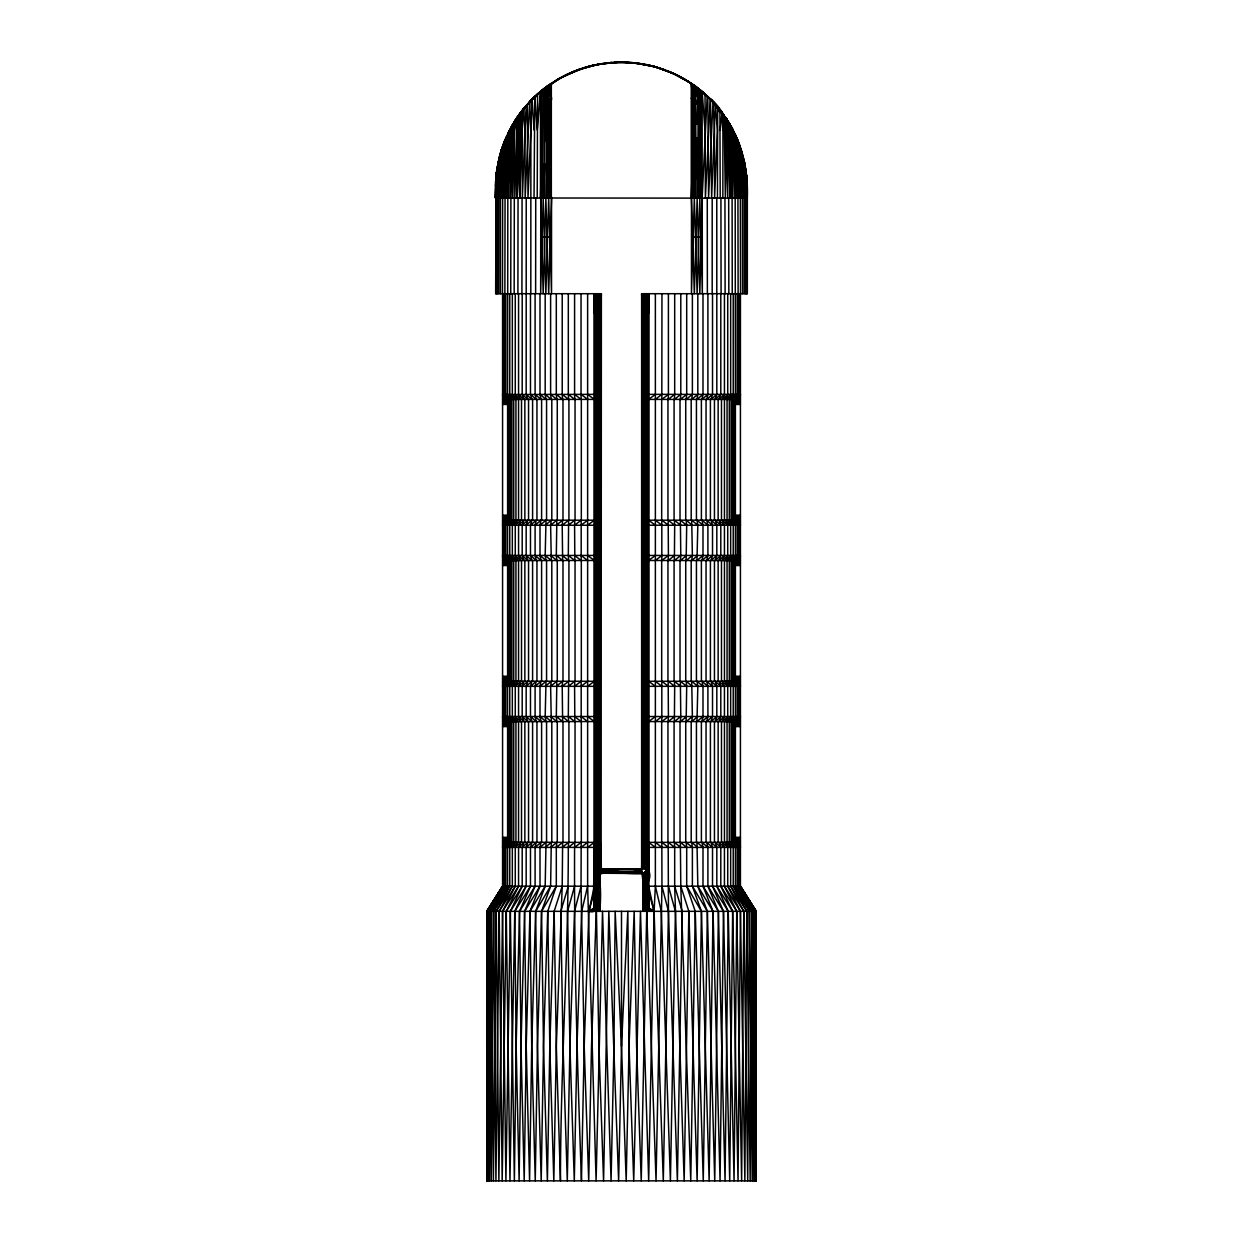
<?xml version="1.0" encoding="UTF-8"?>
<svg xmlns="http://www.w3.org/2000/svg" width="1243" height="1243" viewBox="0 0 1243 1243"><rect width="100%" height="100%" fill="white"/><g stroke="black" fill="none" stroke-linecap="round" stroke-linejoin="round"><path stroke-width="1.5" d="M486.821 1180.85L487.07 911.337L502.576 886.383L486.759 911.337L486.743 1046.093L486.868 911.337L502.576 886.197L594.325 886.197L588.918 911.337L584.194 1046.093L581.444 1180.85C577.544 1069.741 574.002 958.586 574.592 847.4L574.825 842.366L568.315 847.4C568.237 958.586 560.531 1069.633 560.453 1180.85L556.32 1046.093L554.145 911.337L562.209 886.197L562.628 842.366L556.305 847.4L556.305 886.197L547.743 911.337L543.517 1046.093L541.202 1180.85L537.473 1046.093L535.624 911.337L545.18 886.197L546.019 842.366L540.006 847.4L540.006 886.197L529.969 911.337L526.209 1046.093L524.204 1180.85L521.019 1046.093L519.512 911.337L530.481 886.197L530.481 847.4L531.88 842.366L526.177 847.4L526.177 886.197L514.757 911.337L509.956 1180.85L506.258 911.337L518.564 886.197L518.564 847.4L520.677 842.366L515.27 847.4L515.27 886.197L502.545 911.337L498.863 1180.85L496.221 911.337L509.77 886.197L509.77 847.4L512.769 842.366L507.595 847.4L507.595 886.197L493.657 911.337L491.249 1180.85L489.695 911.337L504.394 886.197L504.394 847.4L508.449 842.366L503.384 847.4L503.384 886.197L488.344 911.337L487.147 1180.85L486.759 911.337L502.576 886.197M486.774 1180.85L487.396 911.337L502.778 886.197L486.868 911.337L486.774 1180.85L756.226 1180.85L756.241 911.337L740.424 886.197L648.675 886.197L654.082 911.337L663.296 1180.85L668.454 911.337L668.175 842.366L674.685 847.4L674.685 886.197L684.163 1180.85L688.855 911.337L680.791 886.197L680.372 842.366L686.695 847.4L686.695 886.197L695.257 911.337L703.258 1180.85L707.376 911.337L697.82 886.197L696.981 842.366L702.994 847.4L702.994 886.197L713.031 911.337L720.054 1180.85L723.488 911.337L712.519 886.197L712.519 847.4L711.12 842.366L716.823 847.4L716.823 886.197L728.243 911.337L734.054 1180.85L736.742 911.337L724.436 886.197L724.436 847.4L722.323 842.366L727.73 847.4L727.73 886.197L740.455 911.337L744.868 1180.85L746.779 911.337L733.23 886.197L733.23 847.4L730.231 842.366L735.405 847.4L735.405 886.197L749.343 911.337L752.217 1180.85L753.305 911.337L738.606 886.197L738.606 847.4L734.551 842.366L739.616 847.4L739.616 886.197L754.656 911.337L755.853 1180.85L756.241 911.337L740.424 886.383L755.93 911.337L756.179 1180.85L756.132 911.337L740.424 886.197M537.023 96.752L536.386 95.121L538.809 92.961L529.611 101.786L525.152 197.963L524.919 107.069L540.161 91.811L557.066 79.785L574.887 71.022L593.222 65.32L611.074 62.57L632.516 62.647L653.057 66.221L671.298 72.514L687.876 81.215L702.777 92.091M537.209 197.963L537.566 94.08L540.456 91.547L541.451 96.099L541.87 197.963L543.082 163.998L543.005 89.48L539.819 92.091L558.604 78.884L577.669 69.965L596.562 64.605L618.113 62.197L638.11 63.284L658.93 67.914L677.808 75.559L684.582 79.226L671.888 72.762L691.683 83.669L711.058 99.782M550.198 174.843L550.229 99.16L551.333 98.29L546.159 102.579L550.229 99.16L549.111 100.062L549.064 176.77M594.325 869.898L594.34 881.738L594.34 843.375L600.757 843.375L601.363 868.95L600.447 869.618L641.637 869.976C632.376 873.969 613.358 869.929 601.363 871.902C594.449 875.538 591.792 866.806 601.363 868.95L641.637 868.95C652.28 865.035 652.249 884.037 643.252 884.363L643.284 911.337M744.215 160.984L738.932 143.287L730.402 125.294C743.283 147.187 748.255 173.072 747.338 198.165L747.338 293.705L641.637 293.705L642.243 313.034L648.66 313.034L648.675 293.705L648.675 907.81L646.733 911.337L641.233 1180.85L636.587 1046.093L634.179 911.337L629.051 1046.093L626.192 1180.85L621.5 1046.093L615.161 911.337L613.949 1046.093L611.074 1180.85L602.529 911.337L596.096 1180.85L587.628 886.197L587.628 293.705M655.372 293.705L655.372 886.197L654.082 911.337L648.551 908.835L648.66 894.323L648.644 908.322L654.082 911.337L648.675 1180.85L640.471 911.337L633.728 1180.85L629.051 1046.093L627.839 911.337L621.5 1046.093L618.626 1180.85L608.821 911.337L603.57 1180.85L598.924 1046.093L595.708 872.804L595.459 910.653L596.267 911.337L591.513 1046.093L588.716 1180.85L584.194 1046.093L581.04 886.197L581.18 842.366L574.592 847.4M694.604 165.894L694.573 100.978L691.263 98.29M698.395 105.841L698.395 94.313M720.21 197.963L719.899 109.804L713.264 102.097M722.851 197.963L722.929 130.049L722.043 112.6L719.821 109.695M747.338 198.165L495.46 197.963L495.973 176.584L499.08 158.032L495.6 181.944M645.381 911.337L644.775 874.14L642.647 874.062L646.484 871.312L647.743 871.996L643.765 874.342L643.252 884.363L642.056 873.549L601.13 873.207L601.363 293.705L495.662 293.705L496.097 175.403L501.55 149.315L512.644 124.518L503.757 143.038L497.961 163.019M496.423 293.705L496.92 168.97L497.402 197.963L498.086 162.491L498.257 197.963L498.8 159.228L499.266 197.963L499.608 155.981L501.504 149.486L501.737 197.963L502.576 146.254L506.398 136.683L506.522 197.963L505.031 139.853L504.782 197.963L503.757 143.038L503.182 197.963L502.576 146.254M500.509 152.734L500.401 293.705M514.711 121.099L512.551 197.963L512.784 124.316L521.392 111.482L531.165 100.17M546.454 197.963L547.122 86.342L562.566 76.693L548.194 85.565L535.096 96.317M596.065 897.866L595.832 911.01L588.918 911.337L594.449 908.835L594.34 895.053C590.813 901.144 600.493 914.304 588.918 911.337L594.325 891.355M599.716 911.337C603.989 867.645 590.192 848.565 594.449 908.835M601.363 868.95L641.637 868.95L642.243 843.375L648.66 843.375L648.582 869.727L648.582 293.705L648.66 313.034M697.711 197.963L698.255 88.424L684.007 78.884M697.929 176.615L698.613 197.963L699.576 105.453L697.23 103.278L701.456 107.271L701.627 111.078M701.036 105.919L701.068 94.484M710.312 99.036L705.387 197.963L705.03 94.08L699.25 89.201L699.856 89.698M730.931 126.211L731.847 127.858L726.487 118.908C688.855 76.103 731.816 113.874 727.963 130.049L727.761 197.963L725.508 130.049L724.11 115.459L721.593 111.979M736.198 136.683L737.565 139.853L736.074 197.963L736.198 136.683L726.487 118.908L731.443 127.143M746.577 293.705L746.499 175.403L741.869 151.941M747.152 198.165L745.676 168.97L738.839 143.038L737.814 197.963L737.565 139.853L741.947 152.205M755.122 1109.626L755.604 911.337L740.222 886.197L740.222 847.4L735.188 842.366L739.616 847.4M601.363 293.705L600.757 313.034L594.34 313.034L594.418 293.705L594.418 869.727L594.34 843.375M729.563 123.849L730.045 197.963L727.963 130.049L726.098 118.365L715.362 104.396L705.34 94.328M725.632 117.634L731.552 127.345L732.189 197.963L732.469 130.049L727.854 121.037L735.545 135.238M740.222 886.197L756.132 911.337L755.697 1180.85L755.93 911.337L740.424 886.958L748.302 899.948M495.817 178.604L495.46 197.963L495.973 176.584M648.675 891.355L654.082 911.337L648.395 909.332L648.66 843.375M755.122 924.808L755.2 911.337L755.418 1046.093M598.644 911.337L598.225 874.14L599.095 873.223L601.363 871.902L634.862 872.337L641.637 872.741L643.765 874.342L647.292 872.804L648.597 870.675L648.66 880.246M648.442 843.375L648.256 869.572L648.256 293.705L648.442 313.034M705.092 94.095L699.591 89.48L699.25 197.963L697.805 163.998M530.808 293.705L530.885 130.049L529.611 101.786L519.263 114.34L509.412 130.422L510.407 197.963L511.044 127.345L514.307 121.736M524.919 107.069L522.697 109.804L519.76 197.963L520.553 112.6L514.602 121.317M548.349 163.998L549.701 197.963L550.167 96.099L548.52 85.332L548.07 197.963L546.547 163.998M594.558 313.034L594.744 293.705L594.744 869.572L594.558 843.375M595.754 900.616L595.832 893.468L599.095 892.458L595.987 909.441M597.619 911.337L597.277 871.079L618.113 871.452M648.023 843.375L647.743 869.416L647.743 293.705L648.023 313.034M495.537 197.963L495.646 181.136M496.47 172.031L496.159 197.963L496.097 175.403M594.977 313.034L595.257 293.705L595.257 869.416L594.977 843.375M596.687 911.337L596.858 898.363L597.137 911.337L597.759 898.767L598.116 911.337L598.722 899.031L599.173 911.337L599.747 899.171L600.26 911.337L600.26 874.419L601.255 873.487C617.476 871.794 635.732 874.932 647.292 872.804L647.541 910.653L654.082 911.337L648.675 907.81L648.66 894.323M697.385 104.443L697.494 95.26M696.748 87.29L698.255 88.439L699.514 96.099L700.897 90.521L701.145 96.099L700.726 197.963L699.514 163.998M647.401 843.375L647.028 869.292L647.028 293.705L647.401 313.034M668.408 847.4L661.82 842.366L661.96 886.197L656.04 1180.85L646.733 911.337L647.292 872.804L645.226 871.731L644.325 872.602L648.597 870.675M517.228 197.963L518.486 115.459L522.697 109.804L524.919 130.049L522.386 197.963L522.091 130.049L520.553 112.6L517.228 197.963L516.498 118.365L518.486 115.459L519.76 197.963M595.599 313.034L595.972 293.705L595.972 869.292L595.599 843.375M695.257 911.337L690.751 1180.85L680.791 886.197M732.515 129.117L733.37 130.764L732.919 130.033M732.189 197.963L733.184 130.422L732.376 128.852M646.624 843.375L646.158 869.168L646.158 293.705L646.624 313.034M646.935 897.12L647.168 911.01L654.082 911.337L647.883 910.249L648.318 871.436L648.473 881.023M694.573 100.978L695.117 164.977M743.096 156.338L743.33 197.963L743.796 159.228L744.339 197.963L744.51 162.491L745.194 197.963L745.676 168.97L746.437 197.963M497.402 197.963L498.086 162.491M596.376 313.034L596.842 293.705L596.842 869.168L596.376 843.375M699.825 106.339L700.027 95.385M738.839 143.038L739.414 197.963L740.02 146.254L740.859 197.963L741.092 149.486L742.164 197.963L742.988 155.981M506.522 197.963L507.859 133.545L511.044 127.345L512.069 130.049L512.551 197.963M551.535 197.963L551.535 293.705L548.676 198.165L545.863 293.705L543.175 198.165L540.658 293.705L540.767 197.963M594.34 313.034L594.325 293.705L594.325 907.81L588.918 911.337L594.605 909.332L594.574 870.628L594.527 882.499M594.34 895.053L594.356 908.322L588.918 911.337L595.117 910.249L595.397 897.26L595.832 911.01M597.324 313.034L597.836 293.705L597.836 869.075L597.324 843.375M645.676 843.375L645.164 869.075L645.164 293.705L645.676 313.034M692.413 197.963L692.662 84.338L675.648 74.487L658.448 67.759M534.039 197.963L534.785 96.628L540.456 91.547L540.456 197.963L541.451 163.998M594.869 883.245L595.117 872.151L595.397 883.928M618.113 870.473L601.363 870.97C596.081 869.758 594.263 873.829 600.26 874.419L599.747 885.839M598.38 313.034L598.955 293.705L598.955 869.012L598.38 843.375M644.62 843.375L644.045 869.012L644.045 293.705L644.62 313.034M495.475 185.704L495.491 184.896M510.407 197.963L512.504 124.735M643.454 843.375L642.864 868.966L642.864 293.705L643.454 313.034M702.233 197.963L702.342 293.705L699.825 198.165L697.137 293.705L694.324 198.165L691.465 293.705L691.465 197.963M702.342 198.165L699.825 293.705L697.137 198.165L694.324 293.705L691.465 198.165M732.842 129.909L733.37 130.764L732.22 128.542M551.535 198.165L548.676 293.705L545.863 198.165L543.175 293.705L540.658 198.165M574.592 555.45L581.18 560.484L581.18 520.211L574.592 525.245L574.825 560.484L568.315 555.45L568.626 520.211L562.209 525.245L562.628 560.484L556.305 555.45L556.848 520.211L550.618 525.245L551.302 560.484L545.18 555.45L546.019 520.211L540.006 525.245L540.006 555.45L541 560.484L535.096 555.45L535.096 525.245L536.277 520.211L530.481 525.245L530.481 555.45L531.88 560.484L526.177 555.45L526.177 525.245L527.793 520.211L522.2 525.245L522.2 555.45L524.049 560.484L518.564 555.45L518.564 525.245L520.677 520.211L515.27 525.245L515.27 555.45L517.663 560.484L512.334 555.45L512.334 525.245L515.022 520.211L509.77 525.245L509.77 555.45L512.769 560.484L507.595 555.45L507.595 525.245L510.92 520.211L505.792 525.245L505.792 555.45L509.475 560.484L509.444 681.288L505.792 686.322L505.792 716.527L509.475 721.561L509.444 842.366L505.792 847.4L505.792 886.197L491.467 911.337L489.509 1180.85L488.344 911.337L504.394 886.197M574.592 716.527L581.18 721.561L581.18 681.288L574.592 686.322L574.825 721.561L568.315 716.527L568.626 681.288L562.209 686.322L562.628 721.561L556.305 716.527L556.848 681.288L550.618 686.322L551.302 721.561L545.18 716.527L546.019 681.288L540.006 686.322L540.006 716.527L541 721.561L535.096 716.527L535.096 686.322L536.277 681.288L530.481 686.322L530.481 716.527L531.88 721.561L526.177 716.527L526.177 686.322L527.793 681.288L522.2 686.322L522.2 716.527L524.049 721.561L518.564 716.527L518.564 686.322L520.677 681.288L515.27 686.322L515.27 716.527L517.663 721.561L512.334 716.527L512.334 686.322L515.022 681.288L509.77 686.322L509.77 716.527L512.769 721.561L507.595 716.527L507.595 686.322L510.92 681.288L505.792 686.322M647.603 882.452L647.883 872.151L648.131 881.769M661.96 293.705L661.82 399.407L668.408 394.373L668.408 293.705M668.408 525.245L661.82 520.211L661.82 560.484L668.408 555.45L668.175 520.211L674.685 525.245L674.374 560.484L680.791 555.45L680.372 520.211L686.695 525.245L686.152 560.484L692.382 555.45L691.698 520.211L697.82 525.245L696.981 560.484L702.994 555.45L702.994 525.245L702 520.211L707.904 525.245L707.904 555.45L706.723 560.484L712.519 555.45L712.519 525.245L711.12 520.211L716.823 525.245L716.823 555.45L715.207 560.484L720.8 555.45L720.8 525.245L718.951 520.211L724.436 525.245L724.436 555.45L722.323 560.484L727.73 555.45L727.73 525.245L725.337 520.211L730.666 525.245L730.666 555.45L727.978 560.484L733.23 555.45L733.23 525.245L730.231 520.211L735.405 525.245L735.405 555.45L732.08 560.484L737.208 555.45L737.208 525.245L733.525 520.211L733.556 399.407L737.208 394.373L737.208 293.705M668.408 686.322L661.82 681.288L661.82 721.561L668.408 716.527L668.175 681.288L674.685 686.322L674.374 721.561L680.791 716.527L680.372 681.288L686.695 686.322L686.152 721.561L692.382 716.527L691.698 681.288L697.82 686.322L696.981 721.561L702.994 716.527L702.994 686.322L702 681.288L707.904 686.322L707.904 716.527L706.723 721.561L712.519 716.527L712.519 686.322L711.12 681.288L716.823 686.322L716.823 716.527L715.207 721.561L720.8 716.527L720.8 686.322L718.951 681.288L724.436 686.322L724.436 716.527L722.323 721.561L727.73 716.527L727.73 686.322L725.337 681.288L730.666 686.322L730.666 716.527L727.978 721.561L733.23 716.527L733.23 686.322L730.231 681.288L735.405 686.322L735.405 716.527L732.08 721.561L737.208 716.527L737.208 686.322L733.525 681.288L733.556 560.484L737.208 555.45M599.546 313.034L600.136 293.705L600.136 868.966L599.546 843.375M647.168 911.01L647.603 896.514L647.883 910.249M554.145 911.337L549.81 1046.093L547.386 1180.85L543.517 1046.093L541.56 911.337L550.618 886.197L551.302 842.366L545.18 847.4M698.69 106.075L699.063 94.825M596.065 884.534L596.438 870.784L600.447 873.891L598.101 872.027L596.407 872.959M598.722 885.7C595.91 879.034 603.616 873.456 597.526 871.405C596.593 874.901 599.514 873.705 601.363 872.741L618.113 873.145L618.113 869.447L596.966 870.659L596.858 885.047L596.438 873.363L600.26 874.419M697.805 96.099L696.872 87.383L694.076 85.332L694.247 163.998L692.895 197.963L692.429 163.998L691.263 197.963L691.263 83.39L683.619 78.666M539.819 92.091L544.574 88.253L543.082 96.099L541.699 90.521L532.128 99.207L528.011 197.963L527.234 104.396L524.919 130.049M646.313 911.337L646.655 873.021L644.931 872.042L647.448 871.094L642.709 874.233L646.562 873.363L646.935 883.058M586.525 67.044L563.607 76.149L544.341 88.424L544.791 163.998L543.346 197.963L543.082 163.998M546.314 141.702L546.982 101.864L547.992 130.049L547.495 101.429L546.159 102.579M597.759 885.436L598.225 874.14M701.409 106.23L701.642 100.699M701.145 163.998L702.14 197.963L707.189 96.022L710.561 99.3M574.592 525.245L574.825 520.211L568.315 525.245M574.592 686.322L574.825 681.288L568.315 686.322M668.408 394.373L668.175 399.407L674.685 394.373L674.685 293.705M668.408 555.45L668.175 560.484L674.685 555.45M668.408 716.527L668.175 721.561L674.685 716.527M696.049 96.099L696.872 87.383L695.474 86.342L696.049 163.998L694.526 197.963L694.247 163.998M541.699 90.521L541.451 96.099L544.791 96.099L545.724 87.383L541.606 90.615L558.977 78.666L579.409 69.328L601.161 63.766L583.418 67.992L566.606 74.658M596.267 911.337L596.858 898.363M645.241 883.959C645.055 868.841 643.983 873.674 647.929 871.359M696.686 124.393L697.618 103.651L699.529 130.049L701.301 190.195M644.356 911.337L644.775 874.14M726.363 118.722L725.368 197.963L724.11 115.459L723.271 114.263L723.084 115.459L724.11 115.459L722.929 130.049M546.547 96.099L544.791 130.049L545.724 87.383L546.547 96.099L548.349 96.099L547.122 86.342L549.577 84.586L544.341 88.439M562.209 886.197L556.32 1046.093L553.819 1180.85L549.81 1046.093L547.743 911.337M568.315 847.4L568.626 842.366L562.209 847.4M674.685 394.373L674.374 399.407L680.791 394.373L680.791 293.705M691.714 101.942L692.398 107.426L694.045 100.528L693.532 197.963M540.456 91.547L537.271 130.049L534.785 96.628L522.806 109.664L526.768 104.925M551.768 97.979L548.567 100.528L547.992 107.426L547.992 186.636M495.786 178.93L496.035 175.916M562.209 525.245L562.628 520.211L556.305 525.245M562.209 686.322L562.628 681.288L556.305 686.322M699.529 130.049L701.456 107.271L699.576 105.453M680.791 394.373L680.372 399.407L686.695 394.373L686.695 293.705M680.791 555.45L680.372 560.484L686.695 555.45M680.791 716.527L680.372 721.561L686.695 716.527M555.124 80.95L551.333 83.39L550.167 96.099L549.934 84.338M720.21 130.049L722.043 112.6L723.084 115.459M556.305 847.4L556.848 842.366L550.618 847.4M686.695 394.373L686.152 399.407L692.382 394.373L692.382 293.705M518.486 115.459L516.824 130.049L514.835 197.963L514.384 130.049L516.498 118.365L514.198 121.923M703.041 92.308L702.046 91.469L701.145 96.099L694.247 96.099L695.474 86.342M496.361 172.901L497.231 166.919M550.618 525.245L551.302 520.211L545.18 525.245M550.618 686.322L551.302 681.288L545.18 686.322M692.382 394.373L691.698 399.407L697.82 394.373L697.82 293.705M692.382 555.45L691.698 560.484L697.82 555.45M692.382 716.527L691.698 721.561L697.82 716.527M697.82 394.373L696.981 399.407L702.994 394.373L702.994 293.705M497.138 167.51L497.464 165.739M540.006 525.245L541 520.211L535.096 525.245M540.006 686.322L541 681.288L535.096 686.322M540.006 847.4L541 842.366L535.096 847.4L535.096 886.197L524.593 911.337L521.019 1046.093L519.123 1180.85L516.14 1046.093L514.757 911.337L530.481 886.197M702.994 394.373L702 399.407L707.904 394.373L707.904 293.705M702.994 555.45L702 560.484L707.904 555.45M702.994 716.527L702 721.561L707.904 716.527M535.096 847.4L536.277 842.366L530.481 847.4M707.904 394.373L706.723 399.407L712.519 394.373L712.519 293.705M587.628 886.197L581.677 911.337L576.985 1046.093L574.297 1180.85L569.931 1046.093L567.569 911.337L574.592 886.197M498.94 158.56L501.55 149.315M581.04 886.197L574.546 911.337L569.931 1046.093L567.29 1180.85L563.032 1046.093L560.764 911.337L568.315 886.197M530.481 525.245L531.88 520.211L526.177 525.245M530.481 686.322L531.88 681.288L526.177 686.322M712.519 394.373L711.12 399.407L716.823 394.373L716.776 198.165L712.068 197.963M712.519 555.45L711.12 560.484L716.823 555.45M712.519 716.527L711.12 721.561L716.823 716.527M641.932 873.207L644.169 874.124M526.177 847.4L527.793 842.366L522.2 847.4L522.2 886.197L510.345 911.337L505.901 1180.85L502.545 911.337L518.564 886.197M716.823 394.373L715.207 399.407L720.8 394.373L720.8 293.705M727.963 130.049L729.812 124.316L721.204 111.482M596.252 909.534L599.903 898.767M522.2 525.245L524.049 520.211L518.564 525.245M522.2 686.322L524.049 681.288L518.564 686.322M522.2 847.4L524.049 842.366L518.564 847.4M720.8 394.373L718.951 399.407L724.436 394.373L724.436 293.705M720.8 555.45L718.951 560.484L724.436 555.45M720.8 716.527L718.951 721.561L724.436 716.527M504.642 140.785L501.411 149.75L500.432 197.963L499.608 155.981M504.503 141.158L508.356 132.504M724.436 394.373L722.323 399.407L727.73 394.373L727.73 293.705M730.294 130.049L731.552 127.345L729.812 124.316L730.045 197.963L731.552 127.345L733.184 130.422L734.193 197.963L734.737 133.545L736.074 197.963M515.27 525.245L517.663 520.211L512.334 525.245M515.27 686.322L517.663 681.288L512.334 686.322M727.73 394.373L725.337 399.407L730.666 394.373L730.666 293.705M515.27 847.4L517.663 842.366L512.334 847.4L512.334 886.197L499.189 911.337L495.926 1180.85L493.657 911.337L509.77 886.197M727.73 555.45L725.337 560.484L730.666 555.45M727.73 716.527L725.337 721.561L730.666 716.527M508.201 132.799L509.412 130.422L508.403 197.963L507.859 133.545M730.666 394.373L727.978 399.407L733.23 394.373L733.23 293.705M512.334 847.4L515.022 842.366L509.77 847.4M556.305 886.197L541.56 911.337L537.473 1046.093L535.251 1180.85L531.709 1046.093L529.969 911.337L545.18 886.197M535.733 197.963L535.624 293.705M509.77 525.245L512.769 520.211L507.595 525.245M509.77 686.322L512.769 681.288L507.595 686.322M733.23 394.373L730.231 399.407L735.405 394.373L735.188 197.963M733.23 555.45L730.231 560.484L735.405 555.45M550.618 886.197L535.624 911.337L531.709 1046.093L529.58 1180.85L526.209 1046.093L524.593 911.337L540.006 886.197M733.23 716.527L730.231 721.561L735.405 716.527M492.725 903.21L489.758 908.074L491.731 905.09M494.698 899.948L502.576 886.958L487.07 911.337L488.188 1180.85L489.695 911.337L505.792 886.197M535.096 886.197L519.512 911.337L516.14 1046.093L514.369 1180.85L510.345 911.337L526.177 886.197M494.698 900.398L497.651 895.721M499.624 892.598L501.597 889.475M514.882 120.835L515.907 119.219L515.037 120.571M522.2 886.197L506.258 911.337L502.188 1180.85L499.189 911.337L515.27 886.197M503.384 886.197L487.396 911.337L487.877 1157.746M507.595 886.197L491.467 911.337L493.378 1180.85L496.221 911.337L512.334 886.197M735.405 394.373L732.08 399.407L737.208 394.373M507.595 847.4L510.92 842.366L505.792 847.4M598.054 871.281L598.163 870.442M515.814 119.359L523.924 108.281L534.164 97.187M522.076 197.963L521.92 293.705M505.792 525.245L509.475 520.211L509.444 399.407L505.792 394.373L505.792 293.705M738.606 886.197L754.656 911.337L753.848 1180.85L751.533 911.337L737.208 886.197L737.208 847.4L733.525 842.366L733.556 721.561L737.208 716.527M518.051 197.963L517.896 293.705M522.883 109.555L516.14 118.862L530.947 100.388L528.803 102.672M503.384 555.45L508.449 560.484L504.394 555.45L504.394 525.245L508.449 520.211L503.384 525.245L503.384 555.45L507.812 560.484L502.576 555.45L594.325 555.45M738.606 293.705L738.606 394.373L734.551 399.407L739.616 394.373L739.616 293.705M503.384 716.527L508.449 721.561L504.394 716.527L504.394 686.322L508.449 681.288L503.384 686.322L503.384 716.527L507.812 721.561L502.576 716.527L594.325 716.527M739.616 525.245L734.551 520.211L738.606 525.245L738.606 555.45L734.551 560.484L739.616 555.45L739.616 525.245L735.188 520.211L740.424 525.245L648.675 525.245M739.616 686.322L734.551 681.288L738.606 686.322L738.606 716.527L734.551 721.561L739.616 716.527L739.616 686.322L735.188 681.288L740.222 686.322L740.222 716.527L735.39 721.561L735.39 842.366L740.424 847.4L648.675 847.4M514.322 197.963L514.167 293.705M510.904 197.963L510.749 293.705M507.812 197.963L507.595 394.373L510.92 399.407L505.792 394.373M503.384 525.245L507.812 520.211L502.576 525.245L594.325 525.245M739.616 394.373L735.188 399.407L740.222 394.373L740.222 293.705M503.384 686.322L507.812 681.288L502.778 686.322M735.188 560.484L739.616 555.45M503.384 847.4L507.812 842.366L502.778 847.4M735.188 721.561L739.616 716.527M505.062 197.963L504.876 293.705M643.346 874.047L647.712 871.219L644.635 872.322L646.205 873.316L642.553 873.891L643.486 873.409M502.654 197.963L502.467 293.705M597.308 873.518L601.363 871.902L598.101 872.027L599.949 871.001L600.944 873.549M533.542 97.793L530.202 101.165L531.647 99.673M498.894 197.963L498.707 293.705M530.202 101.165L538.576 93.163M530.87 100.465L531.942 99.378M497.573 197.963L497.371 293.705M496.05 197.963L495.848 293.705M655.372 394.373L648.675 399.407L735.39 399.407L740.424 394.373L648.675 394.373M504.394 525.245L509.475 520.211M733.525 399.407L738.606 394.373M504.394 686.322L509.475 681.288M733.525 560.484L738.606 555.45M504.394 847.4L509.475 842.366M733.525 721.561L738.606 716.527M533.34 97.995L531.569 99.751L534.288 97.078M502.576 525.09L507.61 520.133L594.325 520.211L587.628 525.245M740.424 394.528L734.38 399.485M502.576 686.167L507.61 681.211L594.325 681.288L587.628 686.322M740.424 555.605L735.39 560.562L648.675 560.484L655.372 555.45M502.576 847.244L507.61 842.288L594.325 842.366L587.628 847.4M735.39 721.639L740.424 716.683M534.133 97.218L535.251 96.162M502.576 524.639L508.62 519.916M740.424 394.979L734.38 399.702M502.576 685.716L508.62 680.993M740.424 556.056L734.38 560.779M502.576 846.794L508.62 842.07M740.424 717.133L734.38 721.857M598.334 873.922C600.4 868.235 591.326 873.223 600.291 874.233L599.561 874.217C596.531 872.943 601.115 869.494 601.363 872.741L618.113 872.337M536.681 94.841L542.212 90.117M502.576 523.893L508.62 519.543M740.424 395.725L734.38 400.075M502.576 684.971L508.62 680.62M740.424 556.802L734.38 561.152M502.576 846.048L508.62 841.697M740.424 717.879L734.38 722.23M646.158 872.089L643.765 873.627M600.866 872.135L600.757 873.643M549.484 99.766L548.023 100.978L547.992 107.426L549.064 107.426L548.567 100.528M544.574 88.253L541.233 90.91M549.437 101.103L551.69 99.316M595.646 872.306L601.363 870.97M502.576 522.883L508.62 519.03M740.424 396.719L734.38 400.588M502.576 683.961L508.62 680.107M740.424 557.796L734.38 561.665M502.576 845.038L508.62 841.185M740.424 718.874L734.38 722.742M543.595 88.999L544.745 88.129M655.31 399.407L661.96 394.373M581.04 525.245L587.69 520.211M655.31 560.484L661.96 555.45M581.04 686.322L587.69 681.288M655.31 721.561L661.96 716.527M581.04 847.4L587.69 842.366M548.318 85.472L545.848 87.29M655.372 716.527L648.675 721.561L735.39 721.561M600.82 871.856L599.639 874.078L595.925 871.545M548.194 85.565L551.923 83.001M600.757 871.561L597.293 873.813M502.576 521.656L508.62 518.409M740.424 397.962L734.38 401.209M502.576 682.733L508.62 679.486M740.424 559.039L734.38 562.287M502.576 843.811L508.62 840.563M740.424 720.117L734.38 723.364M600.711 871.265L599.033 872.85L600.353 874.062M555.73 80.577C595.552 55.702 649.266 56.137 688.653 81.696L687.472 80.95M565.083 75.403L574.887 71.022M740.424 399.407L734.38 401.924M502.576 520.211L508.62 517.694M740.424 560.484L734.38 563.001M502.576 681.288L508.62 678.771M740.424 721.561L734.38 724.079M502.576 842.366L508.62 839.848M647.743 871.996L643.998 873.86M647.028 872.042L642.74 874.419L642.74 911.337L643.252 898.425L643.827 911.337L644.278 898.301L644.884 911.337L645.241 898.021L645.863 911.337L646.142 897.632L646.733 911.337M580.667 68.893L577.669 69.965M740.424 400.992L734.38 402.716M502.576 518.626L508.62 516.902M740.424 562.069L734.38 563.794M502.576 679.703L508.62 677.979M740.424 723.146L734.38 724.871M502.576 840.781L508.62 839.056M583.418 67.992L589.539 66.221M587.753 66.702L592.616 65.459L590.751 65.91M647.059 872.71L644.029 873.301L644.713 873.984M588.918 911.337L594.838 909.814L594.869 896.576L595.117 910.249M592.15 65.568L610.08 62.647M711.897 100.652L708.215 96.985M740.424 402.685L734.38 403.571M502.576 516.933L508.62 516.047M740.424 563.763L734.38 564.648M502.576 678.01L508.62 677.124M740.424 724.84L734.38 725.726M502.576 839.087L508.62 838.202M602.094 63.626L623.551 62.166L643.734 64.17M643.19 873.829L645.739 873.565M605.248 63.175L611.68 62.523M600.928 872.4L598.706 872.586L599.732 873.922M634.862 872.337L642.025 871.561L634.862 870.473M614.508 62.336L619.045 62.166M541.808 237.071L550.198 237.071M692.802 237.071L701.192 237.071M508.62 399.485L502.576 394.528L594.325 394.373M502.576 394.373L507.61 399.407L594.325 399.407L587.628 394.373M508.62 399.702L502.576 394.979M508.62 400.075L502.576 395.725M508.62 400.588L502.576 396.719M508.62 401.209L502.576 397.962M508.62 401.924L502.576 399.407M508.62 402.716L502.576 400.992M508.62 403.571L502.576 402.685M502.576 404.441L508.62 404.441M734.38 404.441L740.424 404.441M502.576 515.177L508.62 515.177M734.38 515.177L740.424 515.177M734.38 516.047L740.424 516.933M734.38 516.902L740.424 518.626M734.38 517.694L740.424 520.211M734.38 518.409L740.424 521.656M734.38 519.03L740.424 522.883M734.38 519.543L740.424 523.893M734.38 519.916L740.424 524.639M740.424 525.09L735.39 520.133L648.675 520.211L655.372 525.245M648.675 555.45L740.424 555.45M502.576 555.605L507.61 560.562L594.325 560.484L587.628 555.45M508.62 560.779L502.576 556.056M508.62 561.152L502.576 556.802M508.62 561.665L502.576 557.796M508.62 562.287L502.576 559.039M508.62 563.001L502.576 560.484M508.62 563.794L502.576 562.069M508.62 564.648L502.576 563.763M502.576 565.518L508.62 565.518M734.38 565.518L740.424 565.518M502.576 676.254L508.62 676.254M734.38 676.254L740.424 676.254M734.38 677.124L740.424 678.01M734.38 677.979L740.424 679.703M734.38 678.771L740.424 681.288M734.38 679.486L740.424 682.733M734.38 680.107L740.424 683.961M734.38 680.62L740.424 684.971M734.38 680.993L740.424 685.716M648.675 686.322L740.424 686.322L735.39 681.288L648.675 681.288L655.372 686.322M594.325 686.322L502.576 686.322L507.61 681.288L507.61 560.484M648.675 716.527L740.424 716.527M508.62 721.857L502.576 717.133M508.62 722.23L502.576 717.879M508.62 722.742L502.576 718.874M508.62 723.364L502.576 720.117M508.62 724.079L502.576 721.561M508.62 724.871L502.576 723.146M508.62 725.726L502.576 724.84M502.576 726.596L508.62 726.596M734.38 726.596L740.424 726.596M502.576 837.331L508.62 837.331M734.38 837.331L740.424 837.331M734.38 838.202L740.424 839.087M734.38 839.056L740.424 840.781M734.38 839.848L740.424 842.366M734.38 840.563L740.424 843.811M734.38 841.185L740.424 845.038M734.38 841.697L740.424 846.048M734.38 842.07L740.424 846.794M594.325 847.4L502.576 847.4L507.61 842.366L507.61 721.561M486.759 911.337L756.241 911.337M620.086 62.15L624.607 62.197M530.808 198.165L526.224 198.165L526.177 394.373L527.793 399.407L522.2 394.373L522.2 293.705M627.699 62.321L637.348 63.175M634.862 871.452L641.637 871.902L641.637 872.741L634.862 873.145L634.862 869.447L641.637 869.976M632.594 62.663L654.61 66.64L672.836 73.197L654.051 66.485M637.1 63.144L646.873 64.776M600.447 873.891L595.972 870.923M646.034 64.605L659.178 67.992M650.462 65.568L649.623 65.382L654.843 66.702M654.082 911.337L648.162 909.814L648.131 895.83L648.395 909.332M653.057 66.221L656.071 67.044M675.462 74.394L677.808 75.559M596.966 870.659L597.821 870.955M662.783 69.188L664.772 69.903M687.876 81.215L692.537 84.275L694.247 96.099M690.642 82.986L692.537 84.275M695.086 86.047L692.413 84.182L696.096 86.792L694.076 85.332M694.386 85.565L696.158 86.855M587.628 716.527L594.325 721.561L507.61 721.639L502.576 716.683M655.372 847.4L648.675 842.366L735.39 842.366L740.424 847.244M695.381 86.264L708.432 97.187M581.04 293.705L581.04 394.373L587.69 399.407M655.31 520.211L661.96 525.245M581.04 555.45L587.69 560.484M655.31 681.288L661.96 686.322M581.04 716.527L587.69 721.561M655.31 842.366L661.96 847.4M574.592 293.705L574.592 394.373L581.18 399.407L581.04 394.373M697.587 87.911L698.395 88.533M568.315 293.705L568.315 394.373L574.825 399.407L574.592 394.373M697.851 88.129L699.001 88.999M562.209 293.705L562.209 394.373L568.626 399.407L568.315 394.373M680.791 525.245L674.374 520.211L674.685 525.245M562.209 555.45L568.626 560.484L568.315 555.45M680.791 686.322L674.374 681.288L674.685 686.322M562.209 716.527L568.626 721.561L568.315 716.527M680.791 847.4L674.374 842.366L674.685 847.4M556.305 293.705L556.305 394.373L562.628 399.407L562.209 394.373M691.667 98.632L695.614 101.864M550.618 293.705L550.618 394.373L556.848 399.407L556.305 394.373M692.382 525.245L686.152 520.211L686.695 525.245M550.618 555.45L556.848 560.484L556.305 555.45M692.382 686.322L686.152 681.288L686.695 686.322M550.618 716.527L556.848 721.561L556.305 716.527M697.82 886.197L713.031 911.337L709.131 1180.85L701.44 911.337L692.382 886.197L692.382 847.4L686.152 842.366L686.695 847.4M700.135 89.916L701.068 90.661M693.936 100.434L692.367 99.16L692.398 107.426M545.18 293.705L545.18 394.373L551.302 399.407L550.618 394.373M697.82 847.4L691.698 842.366L692.382 847.4M702.994 525.245L696.981 520.211L697.82 525.245M540.006 293.705L540.006 394.373L546.019 399.407L545.18 394.373M702.994 686.322L696.981 681.288L697.82 686.322M540.006 555.45L546.019 560.484L545.18 555.45M540.006 716.527L546.019 721.561L545.18 716.527M535.096 293.705L535.096 394.373L541 399.407L540.006 394.373M712.519 886.197L728.243 911.337L725.042 1180.85L718.407 911.337L707.904 886.197L707.904 847.4L702 842.366L702.994 847.4M702.761 92.075L712.286 101.056L711.353 100.093M712.519 525.245L706.723 520.211L707.904 525.245M530.481 293.705L530.481 394.373L536.277 399.407L535.096 394.373M712.519 686.322L706.723 681.288L707.904 686.322M530.481 555.45L536.277 560.484L535.096 555.45M712.519 847.4L706.723 842.366L707.904 847.4M530.481 716.527L536.277 721.561L535.096 716.527M712.394 101.165L702.14 91.547L702.14 197.963M702.435 91.811L706.195 95.105L702.14 91.547L704.983 130.049M526.177 394.373L531.88 399.407L530.481 394.373M720.8 525.245L715.207 520.211L716.823 525.245M720.8 686.322L715.207 681.288L716.823 686.322M522.2 555.45L527.793 560.484L526.177 555.45M724.436 886.197L740.455 911.337L738.031 1180.85L732.655 911.337L720.8 886.197L720.8 847.4L715.207 842.366L716.823 847.4M522.2 716.527L527.793 721.561L526.177 716.527M705.03 94.08L708.23 97.016M518.564 293.705L518.564 394.373L524.049 399.407L522.2 394.373M724.436 847.4L718.951 842.366L720.8 847.4M705.729 94.67L707.251 96.084M706.475 95.354L707.5 96.317M697.23 103.278L700.399 106.23M727.73 525.245L722.323 520.211L724.436 525.245M515.27 293.705L515.27 394.373L520.677 399.407L518.564 394.373M727.73 686.322L722.323 681.288L724.436 686.322M515.27 555.45L520.677 560.484L518.564 555.45M515.27 716.527L520.677 721.561L518.564 716.527M706.133 95.043L714.212 103.122M512.334 293.705L512.334 394.373L517.663 399.407L515.27 394.373M733.23 886.197L749.343 911.337L747.727 1180.85L743.811 911.337L730.666 886.197L730.666 847.4L725.337 842.366L727.73 847.4M733.23 525.245L727.978 520.211L730.666 525.245M509.77 293.705L509.77 394.373L515.022 399.407L512.334 394.373M733.23 686.322L727.978 681.288L730.666 686.322M509.77 555.45L515.022 560.484L512.334 555.45M733.23 847.4L727.978 842.366L730.666 847.4M509.77 716.527L515.022 721.561L512.334 716.527M507.595 394.373L512.769 399.407L509.77 394.373M737.208 525.245L732.08 520.211L735.405 525.245M737.208 686.322L732.08 681.288L735.405 686.322M505.792 555.45L510.92 560.484L507.595 555.45M737.208 847.4L732.08 842.366L735.405 847.4M505.792 716.527L510.92 721.561L507.595 716.527M735.39 681.211L740.424 686.167M733.525 520.211L738.606 525.245M504.394 293.705L504.394 394.373L509.475 399.407M733.525 681.288L738.606 686.322M504.394 555.45L509.475 560.484M733.525 842.366L738.606 847.4M504.394 716.527L509.475 721.561M503.384 293.705L503.384 394.373L508.449 399.407L504.394 394.373M502.778 394.373L507.812 399.407L503.384 394.373M709.971 98.694L715.828 104.925M745.427 197.963L745.629 293.705M744.106 197.963L744.293 293.705M742.413 197.963L742.599 293.705M740.346 197.963L740.533 293.705M737.938 197.963L738.124 293.705M715.16 104.163L716.108 105.251M717.04 106.339L718.019 110.643M732.096 197.963L732.251 293.705M717.786 107.209L721.561 111.948M728.678 197.963L728.833 293.705M720.707 110.829L717.677 107.069L717.444 197.963M724.949 197.963L725.104 293.705M720.924 197.963L721.08 293.705M726.704 119.25L725.244 117.06L727.606 120.664L726.456 118.862M728.367 121.861L726.098 118.365M725.99 118.163L727.606 120.664L726.487 118.908M737.208 886.197L753.305 911.337L755.06 1180.85M735.405 886.197L751.533 911.337L750.166 1180.85L746.779 911.337L730.666 886.197M727.73 886.197L743.811 911.337L741.636 1180.85L736.742 911.337L720.8 886.197M739.616 886.197L755.604 911.337L756.226 1180.85M727.388 120.307L728.926 122.777M741.403 889.475L743.376 892.598M745.349 895.721L748.302 900.398M751.269 905.09L753.242 908.213L750.275 903.21M716.823 886.197L732.655 911.337L729.719 1180.85L723.488 911.337L707.904 886.197M598.396 870.861L600.68 873.301L599.25 871.079M702.994 886.197L718.407 911.337L714.741 1180.85L707.376 911.337L692.382 886.197M707.267 197.963L707.376 293.705M686.695 886.197L701.44 911.337L697.121 1180.85L688.855 911.337M735.374 134.865L739.057 143.598M643.097 898.767L646.748 909.534M674.685 886.197L682.236 911.337L677.373 1180.85L668.454 911.337L661.96 886.197M512.784 124.316L514.384 130.049M668.408 886.197L675.431 911.337L670.412 1180.85L661.323 911.337L655.372 886.197M744.169 160.782L745.365 166.919M647.013 909.441L643.905 892.458L647.168 893.468L647.246 900.616M549.111 100.062L550.198 107.426L551.037 174.843M745.07 165.257L745.194 197.963M745.816 169.778L746.561 175.916M718.905 108.561L719.355 112.01M747.152 293.705L746.499 175.403M691.263 83.39L692.429 96.099M694.045 100.528L694.604 107.426L693.532 107.426L693.485 100.062M546.283 122.513L546.951 186.31M532.128 99.207L534.039 130.049M746.81 178.852L747.059 183.42M643.765 874.342L644.278 884.224M645.707 873.813L646.142 883.571M700.322 95.385L700.71 106.339M550.167 163.998L551.333 197.963L551.333 83.39M696.67 137.818L697.68 168.862M697.805 95.26L698.115 106.277M694.604 152.687L694.899 165.894M547.992 152.687L546.982 101.864L546.982 186.419M699.327 94.825L699.498 106.075M697.012 100.45L697.074 104.21M747.136 187.988L746.779 178.604L747.059 197.963M496.47 172.202L496.703 197.963M495.615 181.758L495.771 197.963M695.101 101.429L695.443 165.133M648.473 895.1L648.551 908.835M594.527 895.83L594.605 909.332M487.877 924.808L487.8 911.337L487.303 1180.85L486.945 1046.093M696.049 163.998L696.142 197.963M544.791 163.998L544.885 197.963M742.087 152.734L742.164 197.963M740.424 293.705L740.424 889.025M740.222 525.245L740.222 555.45L735.39 560.484L735.39 681.288M735.39 399.407L735.39 520.211M734.38 399.407L734.38 520.211M734.38 560.484L734.38 681.288M734.38 721.561L734.38 842.366M734.178 399.407L734.178 520.211M734.178 560.484L734.178 681.288M734.178 721.561L734.178 842.366M732.531 399.407L732.531 520.211M732.531 560.484L732.531 681.288M732.531 721.561L732.531 842.366M731.102 399.407L731.102 520.211M731.102 560.484L731.102 681.288M731.102 721.561L731.102 842.366M729.284 399.407L729.284 520.211M729.284 560.484L729.284 681.288M729.284 721.561L729.284 842.366M727.062 399.407L727.062 520.211M727.062 560.484L727.062 681.288M727.062 721.561L727.062 842.366M724.451 399.407L724.451 520.211M724.451 560.484L724.451 681.288M724.451 721.561L724.451 842.366M721.484 399.407L721.484 520.211M721.484 560.484L721.484 681.288M721.484 721.561L721.484 842.366M718.143 399.407L718.143 520.211M718.143 560.484L718.143 681.288M718.143 721.561L718.143 842.366M714.445 399.407L714.445 520.211M714.445 560.484L714.445 681.288M714.445 721.561L714.445 842.366M712.192 198.165L712.192 293.705M710.406 399.407L710.406 520.211M710.406 560.484L710.406 681.288M710.406 721.561L710.406 842.366M706.055 399.407L706.055 520.211M706.055 560.484L706.055 681.288M706.055 721.561L706.055 842.366M701.394 399.407L701.394 520.211M701.394 560.484L701.394 681.288M701.394 721.561L701.394 842.366M696.437 399.407L696.437 520.211M696.437 560.484L696.437 681.288M696.437 721.561L696.437 842.366M691.201 399.407L691.201 520.211M691.201 560.484L691.201 681.288M691.201 721.561L691.201 842.366M685.732 399.407L685.732 520.211M685.732 560.484L685.732 681.288M685.732 721.561L685.732 842.366M680.014 399.407L680.014 520.211M680.014 560.484L680.014 681.288M680.014 721.561L680.014 842.366M674.079 399.407L674.079 520.211M674.079 560.484L674.079 681.288M674.079 721.561L674.079 842.366M667.957 399.407L667.957 520.211M667.957 560.484L667.957 681.288M667.957 721.561L667.957 842.366M661.68 399.407L661.68 520.211M661.68 560.484L661.68 681.288M661.68 721.561L661.68 842.366M647.168 868.235L647.168 874.062M647.168 880.665L647.168 901.983M645.94 867.474L645.94 875.243M645.94 881.054L645.94 910.156M641.637 293.705L641.637 873.472M621.5 911.337L621.5 1046.093M597.06 867.474L597.06 910.156M595.832 868.235L595.832 874.062M595.832 876.797L595.832 901.983M581.32 399.407L581.32 520.211M581.32 560.484L581.32 681.288M581.32 721.561L581.32 842.366M575.043 399.407L575.043 520.211M575.043 560.484L575.043 681.288M575.043 721.561L575.043 842.366M568.921 399.407L568.921 520.211M568.921 560.484L568.921 681.288M568.921 721.561L568.921 842.366M562.986 399.407L562.986 520.211M562.986 560.484L562.986 681.288M562.986 721.561L562.986 842.366M557.268 399.407L557.268 520.211M557.268 560.484L557.268 681.288M557.268 721.561L557.268 842.366M551.799 399.407L551.799 520.211M551.799 560.484L551.799 681.288M551.799 721.561L551.799 842.366M546.563 399.407L546.563 520.211M546.563 560.484L546.563 681.288M546.563 721.561L546.563 842.366M541.606 399.407L541.606 520.211M541.606 560.484L541.606 681.288M541.606 721.561L541.606 842.366M536.945 399.407L536.945 520.211M536.945 560.484L536.945 681.288M536.945 721.561L536.945 842.366M532.594 399.407L532.594 520.211M532.594 560.484L532.594 681.288M532.594 721.561L532.594 842.366M528.555 399.407L528.555 520.211M528.555 560.484L528.555 681.288M528.555 721.561L528.555 842.366M524.857 399.407L524.857 520.211M524.857 560.484L524.857 681.288M524.857 721.561L524.857 842.366M521.516 399.407L521.516 520.211M521.516 560.484L521.516 681.288M521.516 721.561L521.516 842.366M518.549 399.407L518.549 520.211M518.549 560.484L518.549 681.288M518.549 721.561L518.549 842.366M515.938 399.407L515.938 520.211M515.938 560.484L515.938 681.288M515.938 721.561L515.938 842.366M513.716 399.407L513.716 520.211M513.716 560.484L513.716 681.288M513.716 721.561L513.716 842.366M511.898 399.407L511.898 520.211M511.898 560.484L511.898 681.288M511.898 721.561L511.898 842.366M510.469 399.407L510.469 520.211M510.469 560.484L510.469 681.288M510.469 721.561L510.469 842.366M508.822 399.407L508.822 520.211M508.822 560.484L508.822 681.288M508.822 721.561L508.822 842.366M508.62 399.407L508.62 520.211M508.62 560.484L508.62 681.288M508.62 721.561L508.62 842.366M507.61 399.407L507.61 520.211M502.576 293.705L502.576 889.025M715.362 104.396L711.617 197.963L710.468 99.207L707.826 96.628L708.557 197.963L712.985 101.786L714.445 130.049L714.585 197.963L717.397 130.049L715.362 104.396M646.08 870.659L647.168 870.97L646.08 870.659"/></g></svg>
